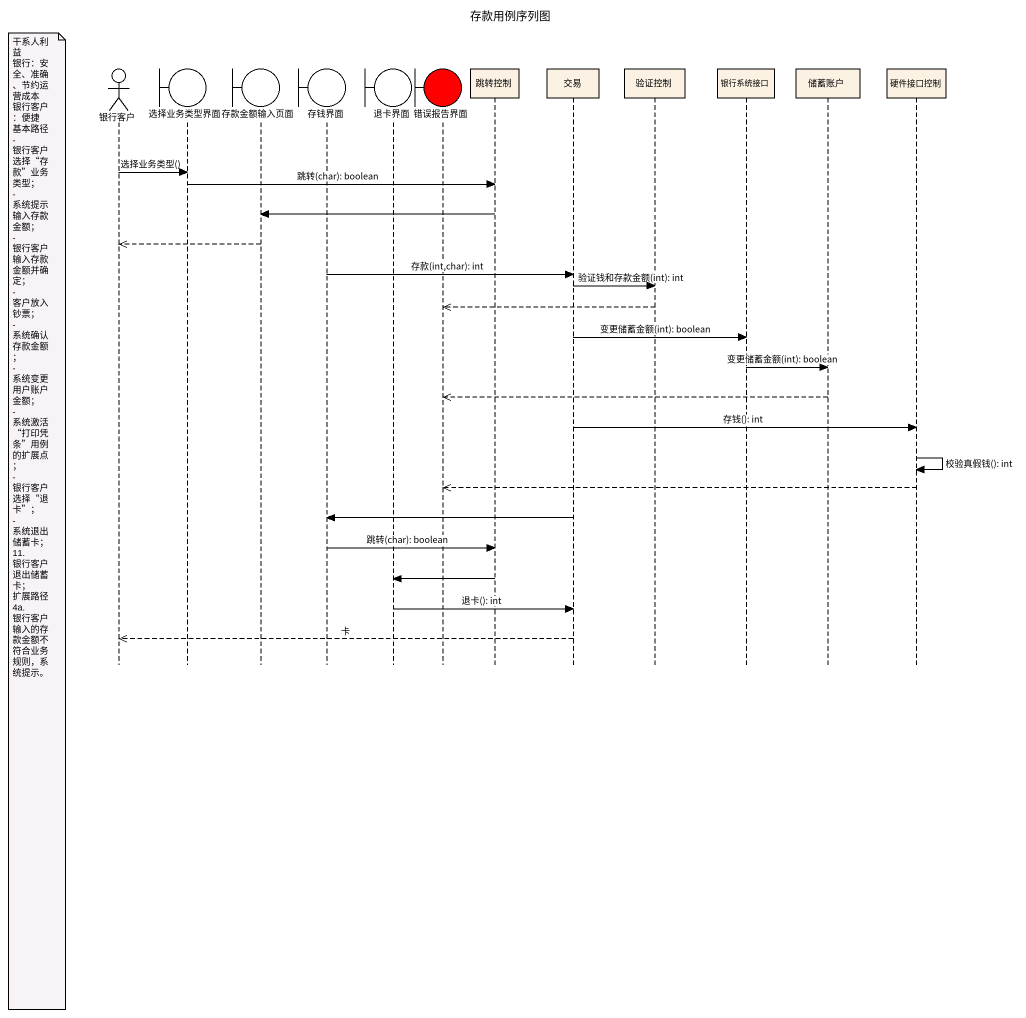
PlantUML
@startuml
title 存款用例序列图
hide footbox
actor 银行客户
boundary 选择业务类型界面
boundary 存款金额输入页面
boundary 存钱界面
boundary 退卡界面
boundary 错误报告界面 #FF0000
participant 跳转控制
participant 交易
participant 验证控制
participant 银行系统接口
participant 储蓄账户
participant 硬件接口控制

银行客户 -> 选择业务类型界面 : 选择业务类型()
选择业务类型界面 -> 跳转控制 : 跳转(char): boolean
跳转控制 -> 存款金额输入页面
存款金额输入页面 -->> 银行客户
存钱界面 -> 交易 : 存款(int,char): int
交易 -> 验证控制 : 验证钱和存款金额(int): int
验证控制 -->> 错误报告界面
交易 -> 银行系统接口 : 变更储蓄金额(int): boolean
银行系统接口 -> 储蓄账户 : 变更储蓄金额(int): boolean
储蓄账户 -->> 错误报告界面
交易 -> 硬件接口控制 : 存钱(): int
硬件接口控制 -> 硬件接口控制 : 校验真假钱(): int
硬件接口控制 -->> 错误报告界面
交易 -> 存钱界面
note left of 银行客户
  干系人利益
  银行：安全、准确、节约运营成本
  银行客户：便捷
  基本路径
  - 银行客户选择“存款”业务类型；
  - 系统提示输入存款金额；
  - 银行客户输入存款金额并确定；
  - 客户放入钞票；
  - 系统确认存款金额；
  - 系统变更用户账户金额；
  - 系统激活“打印凭条”用例的扩展点；
  - 银行客户选择“退卡”；
  - 系统退出储蓄卡；
  11. 银行客户退出储蓄卡；
  扩展路径
  4a.银行客户输入的存款金额不符合业务规则，系统提示。
end note
存钱界面 -> 跳转控制 : 跳转(char): boolean
跳转控制 -> 退卡界面
退卡界面 -> 交易 : 退卡(): int
交易 -->> 银行客户 : 卡
@enduml
